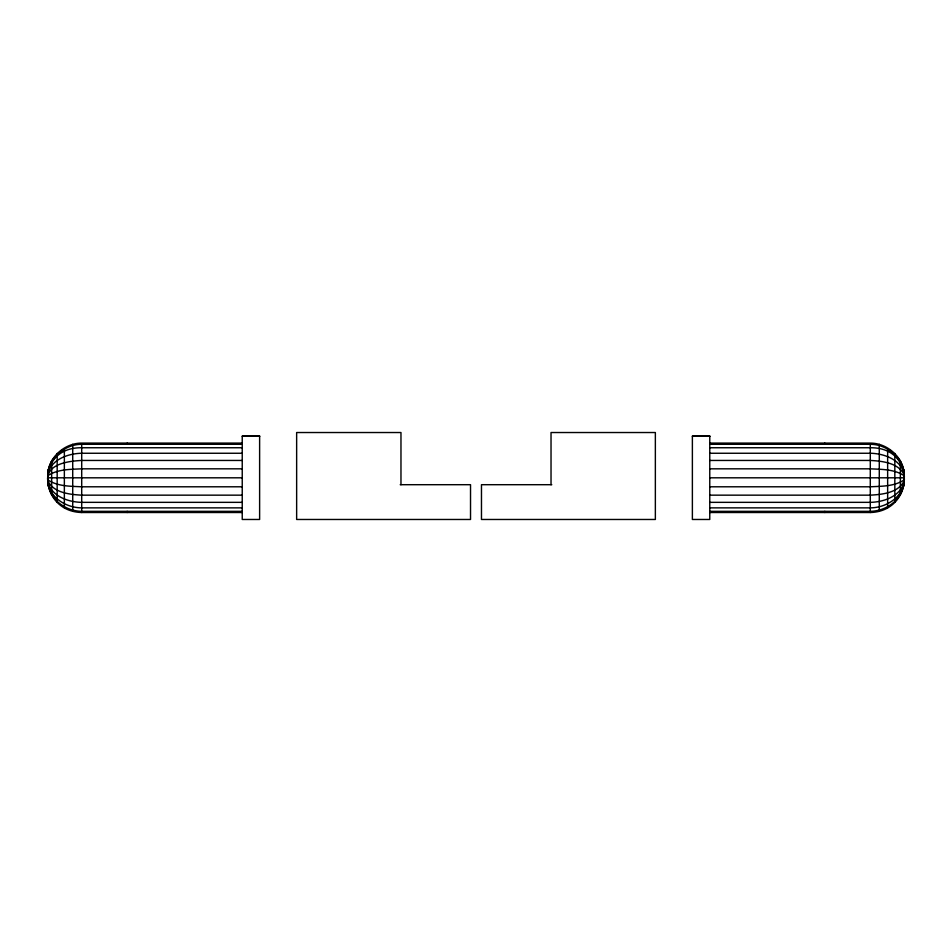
<?xml version="1.0" encoding="UTF-8"?>
<svg xmlns="http://www.w3.org/2000/svg" width="952" height="952" viewBox="0 0 952 952"><rect width="100%" height="100%" fill="white"/><g stroke="black" fill="none" stroke-linecap="round" stroke-linejoin="round"><path stroke-width="1.43" d="M242.236 512.509L81.705 512.509C37.913 511.402 34.796 447.071 81.705 447.749L242.236 447.749M242.236 486.793L81.705 486.793C70.436 486.21 57.989 486.496 48.183 480.129L47.6 478.987C47.719 463.315 69.817 461.054 81.705 460.447L242.236 460.447M709.764 512.509L870.295 512.509C914.087 511.402 917.204 447.071 870.295 447.749L709.764 447.749M904.352 479.07L904.019 483.069M242.236 443.096L81.705 443.096C64.522 443.049 48.159 457.543 47.755 474.953L48.183 473.311M904.019 484.247C900.354 499.015 884.848 507.797 870.295 507.868L709.764 507.868M47.755 473.763C51.432 459.364 68.211 453.473 81.705 453.259L242.236 453.259M904.245 481.843C900.568 496.254 883.789 502.144 870.295 502.347L709.764 502.347M904.352 480.26C899.021 492.827 882.326 494.493 870.295 495.159L709.764 495.159M48.183 470.8C51.991 455.782 66.081 444.263 81.705 444.286L242.236 444.286M903.031 486.984L903.817 484.818M900.354 493.671L902.639 488.055M49.361 466.373L51.646 461.042L55.323 456.413M902.639 489.245C898.057 502.632 884.146 511.141 870.295 511.331L709.764 511.331M47.6 476.619L48.183 475.476C57.989 469.122 70.436 469.407 81.705 468.824L242.236 468.824M895.618 499.943L899.569 494.719M60.25 451.819L62.297 450.296M242.236 436.254L259.622 436.254M692.378 436.254L709.764 436.254M709.764 443.096L870.295 443.096C887.478 443.049 903.841 457.543 904.245 474.953C898.521 462.767 882.29 461.101 870.295 460.447L709.764 460.447M709.764 444.286L870.295 444.286C885.919 444.263 900.009 455.782 903.817 470.8M709.764 453.259L870.295 453.259C883.789 453.473 900.568 459.364 904.245 473.763M709.764 468.824L870.295 468.824C881.564 469.407 894.011 469.122 903.817 475.476L903.817 480.129C894.011 486.496 881.564 486.21 870.295 486.793L709.764 486.793M47.6 477.809L242.236 477.809M709.764 477.809L904.4 477.809M400.221 484.699L470.526 484.699L470.526 519.471L296.643 519.471L296.643 432.529L400.97 432.529L400.97 484.699M551.779 484.699L481.474 484.699L481.474 519.471L655.357 519.471L655.357 432.529L551.029 432.529L551.029 484.699M242.236 495.159L81.705 495.159C69.674 494.493 52.979 492.838 47.648 480.26M242.236 502.347L81.705 502.347C68.211 502.144 51.432 496.254 47.755 481.843M242.236 507.868L81.705 507.868C67.152 507.797 51.646 499.015 47.981 484.247M242.236 511.331L81.705 511.331C67.854 511.141 53.943 502.632 49.361 489.245M889.703 450.296L891.75 451.819M896.677 456.413L900.354 461.042L902.639 466.373M52.431 494.719L56.37 499.943M49.361 488.055L51.646 493.671M48.183 484.818L48.968 486.984M903.817 473.311L904.4 476.619M47.981 483.069L47.648 479.07M903.817 469.61L903.817 485.996M900.354 460.756L900.354 494.85M894.832 453.438L894.832 454.104M894.832 454.628L894.832 502.168M887.645 449.011L887.645 507.785M879.279 444.286L879.279 511.331M870.295 444.286L870.295 512.509M824.813 443.096L824.813 444.286M824.813 511.331L824.813 512.509M127.187 443.096L127.187 444.286M127.187 511.331L127.187 512.509M81.705 444.286L81.705 512.509M72.721 444.286L72.721 511.331M64.355 449.011L64.355 507.785M57.168 453.438L57.168 454.104M57.168 454.628L57.168 502.168M51.646 460.756L51.646 494.85M48.183 469.61L48.183 485.996M259.622 436.147L242.236 436.147L242.236 519.471L259.622 519.471L259.622 436.147M709.764 436.147L692.378 436.147L692.378 519.471L709.764 519.471L709.764 436.147"/></g></svg>
